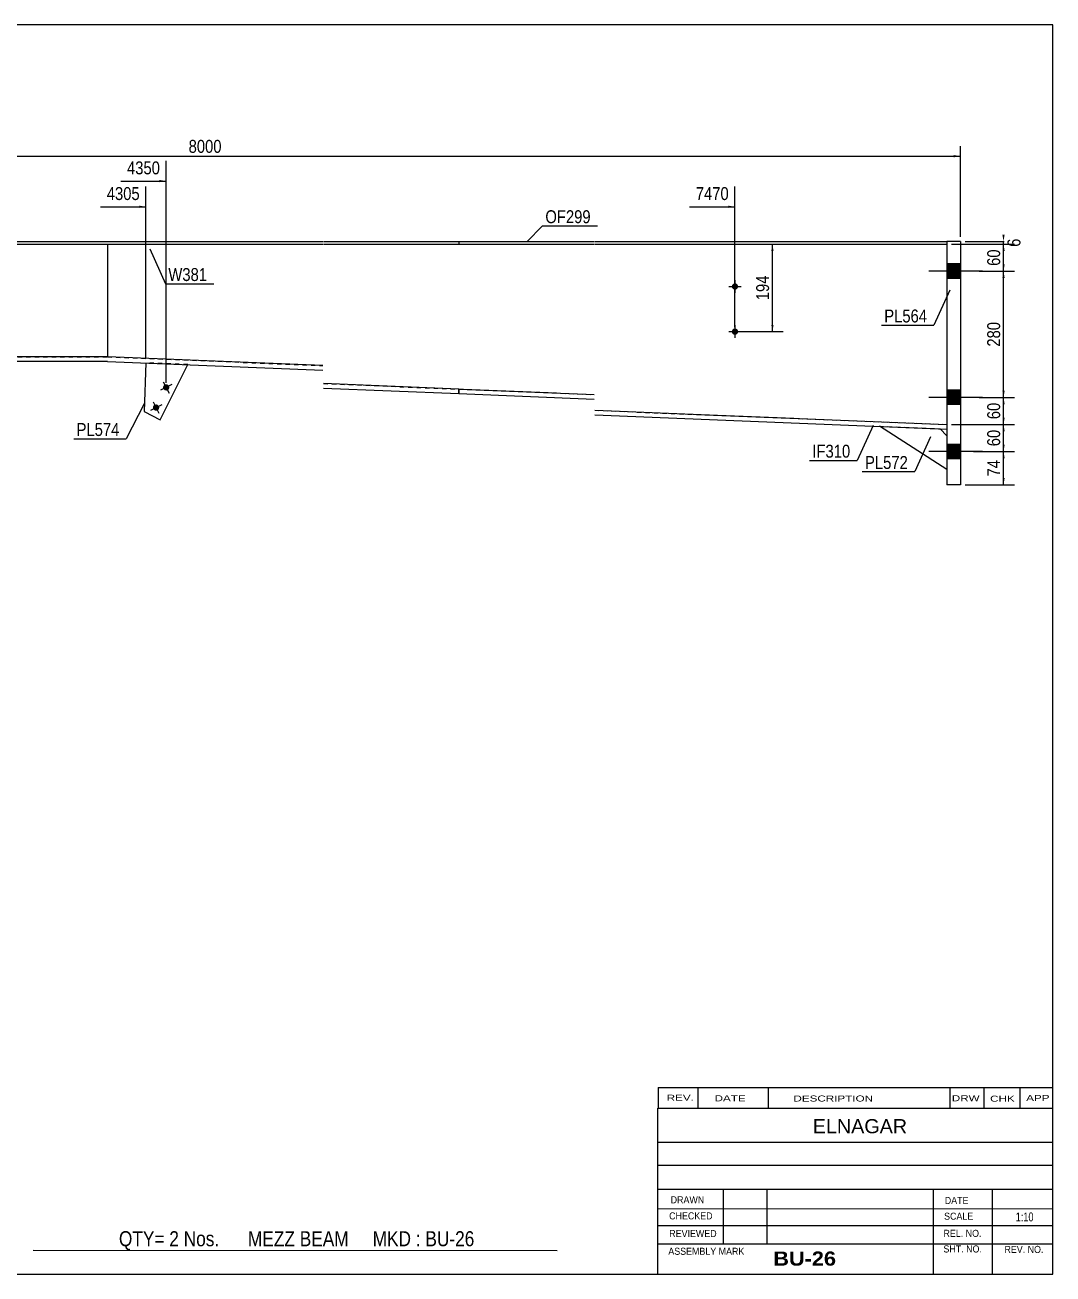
# Model space of a CAD drawing. Header units: millimetres. Extents: x -50 to 352, y -208 to 69.
# Drawn here: x 124.5 to 352.4, y -208.4 to 68.6 of the extents above; entities that cross this region are included whole.
import ezdxf

# ---------------------------------------------------------------- set-up
doc = ezdxf.new("R2010")
doc.units = ezdxf.units.MM
doc.linetypes.add('DXK_LINE_DOT1', pattern=[1.8814, 0.9407, -0.9407])
doc.styles.add('Arial', font='ARIAL.TTF', dxfattribs={"height": 0.2})
doc.styles.add('Arial Bold', font='ARIALBD.TTF', dxfattribs={"height": 0.2})
doc.styles.add('Arial Narrow', font='ARIALN.TTF', dxfattribs={"height": 0.2})

# ---------------------------------------------------------------- blocks, each defined once
blk = doc.blocks.new('Unknown-624483054-1715')
at = {"color": 5, "linetype": 'Continuous'}
for p, q in [((352.44, 68.6), (-47.56, 68.6)), ((-47.56, 68.6), (-47.56, -208.4)), ((352.44, -208.4), (352.44, 68.6)), ((-47.56, -208.4), (352.44, -208.4))]:
    blk.add_line(p, q, dxfattribs=at)
at = {"color": 174, "linetype": 'Continuous', "style": 'Arial'}
blk.add_text('Tekla structures', height=1.9102, rotation=90, dxfattribs=at).set_placement((-48.06, -207.9))
blk = doc.blocks.new('Part-624483054-2025 - 1214')
at = {"color": 2, "linetype": 'Continuous'}
for p, q in [((151.35, -6.34), (150.92, -17.14)), ((154.49, -18.93), (160.6, -6.72)), ((150.92, -17.14), (154.49, -18.93))]:
    blk.add_line(p, q, dxfattribs=at)
at = {"color": 7, "linetype": 'DXK_LINE_DOT1'}
blk.add_line((160.6, -6.72), (151.35, -6.34), dxfattribs=at)
blk = doc.blocks.new('Part-624483054-2035 - 1214')
at = {"color": 2, "linetype": 'Continuous'}
for p, q in [((220.74, 20.6), (220.74, 20)), ((220.74, 20.6), (250.74, 20.6)), ((220.74, 20), (250.74, 20)), ((250.84, 20.6), (328.94, 20.6)), ((250.84, 20), (328.94, 20)), ((328.94, 20.6), (328.94, 20))]:
    blk.add_line(p, q, dxfattribs=at)
blk = doc.blocks.new('Bolt-624483054-2050 - 1214')
at = {"linetype": 'Continuous'}
blk.add_hatch(color=3, dxfattribs=at).paths.add_polyline_path([(153.92, -16.87, -1), (153.28, -15.62, -1)])
at = {"color": 3, "linetype": 'Continuous'}
for p, q in [((154.85, -15.62), (152.35, -16.88)), ((152.97, -15), (154.23, -17.5))]:
    blk.add_line(p, q, dxfattribs=at)
blk = doc.blocks.new('Part-624483054-2027 - 1214')
at = {"color": 2, "linetype": 'Continuous'}
for p, q in [((331.94, 20.6), (328.94, 20.6)), ((328.94, 20.6), (328.94, -33.4)), ((331.94, 20.6), (331.94, -33.4)), ((331.94, -33.4), (328.94, -33.4))]:
    blk.add_line(p, q, dxfattribs=at)
blk = doc.blocks.new('Part-624483054-2030 - 1214')
at = {"color": 2, "linetype": 'Continuous'}
for p, q in [((328.94, -30), (313.95, -20.4)), ((327.44, -20.94), (328.94, -22.5))]:
    blk.add_line(p, q, dxfattribs=at)
at = {"color": 7, "linetype": 'DXK_LINE_DOT1'}
for p, q in [((313.95, -20.4), (327.44, -20.94)), ((328.94, -22.5), (328.94, -30))]:
    blk.add_line(p, q, dxfattribs=at)
blk = doc.blocks.new('Part-624483054-2032 - 1214')
at = {"color": 2, "linetype": 'Continuous'}
for p, q in [((0, 20.6), (0, 20)), ((0, 20.6), (44.99, 20.6)), ((0, 20), (44.99, 20)), ((45.09, 20.6), (190.6, 20.6)), ((45.09, 20), (190.6, 20)), ((190.7, 20.6), (220.74, 20.6)), ((190.7, 20), (220.74, 20)), ((220.74, 20.6), (220.74, 20))]:
    blk.add_line(p, q, dxfattribs=at)
blk = doc.blocks.new('Part-624483054-2037 - 1214')
at = {"color": 2, "linetype": 'Continuous'}
blk.add_line((142.84, 20), (142.84, -5), dxfattribs=at)
at = {"color": 7, "linetype": 'DXK_LINE_DOT1'}
for p, q in [((142.84, 20), (190.6, 20)), ((190.7, 20), (250.74, 20)), ((250.84, 20), (328.94, 20)), ((328.94, 20), (328.94, -20)), ((142.84, -5), (190.6, -6.93)), ((190.7, -10.93), (250.74, -13.35)), ((250.84, -16.85), (328.94, -20))]:
    blk.add_line(p, q, dxfattribs=at)
blk = doc.blocks.new('Part-624483054-2038 - 1214')
at = {"color": 2, "linetype": 'Continuous'}
for p, q in [((92.84, 20), (92.84, -5)), ((142.84, 20), (142.84, -5))]:
    blk.add_line(p, q, dxfattribs=at)
at = {"color": 7, "linetype": 'DXK_LINE_DOT1'}
for p, q in [((92.84, 20), (142.84, 20)), ((92.84, -5), (142.84, -5))]:
    blk.add_line(p, q, dxfattribs=at)
blk = doc.blocks.new('Part-624483054-2039 - 1214')
at = {"color": 2, "linetype": 'Continuous'}
for p, q in [((220.74, -12.14), (220.7, -13.14)), ((220.7, -13.14), (250.74, -14.35)), ((220.74, -12.14), (250.74, -13.35)), ((250.84, -16.85), (328.94, -20)), ((250.84, -17.85), (328.89, -21)), ((328.94, -20), (328.89, -21))]:
    blk.add_line(p, q, dxfattribs=at)
blk = doc.blocks.new('Part-624483054-2046 - 1214')
at = {"color": 2, "linetype": 'Continuous'}
for p, q in [((92.84, -5), (45.09, -6.93)), ((142.84, -5), (92.84, -5)), ((190.6, -6.93), (142.84, -5)), ((92.86, -6), (45.09, -7.93)), ((142.82, -6), (92.86, -6)), ((142.82, -6), (190.6, -7.93)), ((220.74, -12.14), (190.7, -10.93)), ((190.7, -11.93), (220.7, -13.14)), ((220.7, -13.14), (220.74, -12.14)), ((44.99, -18.19), (0, -20)), ((44.99, -19.19), (0.04, -21)), ((0.04, -21), (0, -20))]:
    blk.add_line(p, q, dxfattribs=at)
blk = doc.blocks.new('Bolt-624483054-2051 - 1214')
at = {"linetype": 'Continuous'}
blk.add_hatch(color=3, dxfattribs=at).paths.add_polyline_path([(156.15, -12.4, -1), (155.52, -11.15, -1)])
at = {"color": 3, "linetype": 'Continuous'}
for p, q in [((155.2, -10.53), (156.47, -13.03)), ((157.08, -11.14), (154.59, -12.41))]:
    blk.add_line(p, q, dxfattribs=at)
blk = doc.blocks.new('Bolt-624483054-2054 - 1214')
at = {"linetype": 'Continuous'}
for points in [[(328.94, 15.6), (328.94, 12.4), (331.94, 12.4), (331.94, 15.6)], [(328.94, 15.6), (328.94, 12.4), (331.94, 12.4), (331.94, 15.6)], [(328.94, -12.4), (328.94, -15.6), (331.94, -15.6), (331.94, -12.4)], [(328.94, -12.4), (328.94, -15.6), (331.94, -15.6), (331.94, -12.4)], [(328.94, -24.4), (328.94, -27.6), (331.94, -27.6), (331.94, -24.4)], [(328.94, -24.4), (328.94, -27.6), (331.94, -27.6), (331.94, -24.4)]]:
    blk.add_hatch(color=3, dxfattribs=at).paths.add_polyline_path(points)
at = {"color": 3, "linetype": 'Continuous'}
for p, q in [((336.84, 14), (324.94, 14)), ((336.84, 14), (324.94, 14)), ((331.94, 15.6), (328.94, 15.6)), ((331.94, 15.6), (328.94, 15.6)), ((331.94, 12.4), (328.94, 12.4)), ((331.94, 12.4), (328.94, 12.4)), ((331.94, -12.4), (328.94, -12.4)), ((331.94, -12.4), (328.94, -12.4)), ((336.84, -14), (324.94, -14)), ((336.84, -14), (324.94, -14)), ((331.94, -15.6), (328.94, -15.6)), ((331.94, -15.6), (328.94, -15.6)), ((331.94, -24.4), (328.94, -24.4)), ((331.94, -24.4), (328.94, -24.4)), ((336.84, -26), (324.94, -26)), ((336.84, -26), (324.94, -26)), ((331.94, -27.6), (328.94, -27.6)), ((331.94, -27.6), (328.94, -27.6))]:
    blk.add_line(p, q, dxfattribs=at)
blk = doc.blocks.new('Bolt-624483054-2057 - 1214')
at = {"linetype": 'Continuous'}
for points in [[(281.94, 11.3), (282.08, 11.29), (282.22, 11.24), (282.35, 11.17), (282.46, 11.07), (282.54, 10.95), (282.6, 10.82), (282.63, 10.67), (282.63, 10.53), (282.6, 10.39), (282.54, 10.25), (282.46, 10.13), (282.35, 10.04), (282.22, 9.96), (282.08, 9.92), (281.94, 9.9), (281.79, 9.92), (281.65, 9.96), (281.52, 10.04), (281.42, 10.13), (281.33, 10.25), (281.27, 10.39), (281.24, 10.53), (281.24, 10.67), (281.27, 10.82), (281.33, 10.95), (281.42, 11.07), (281.52, 11.17), (281.65, 11.24), (281.79, 11.29)], [(281.94, 1.3), (282.08, 1.29), (282.22, 1.24), (282.35, 1.17), (282.46, 1.07), (282.54, 0.95), (282.6, 0.82), (282.63, 0.67), (282.63, 0.53), (282.6, 0.39), (282.54, 0.25), (282.46, 0.13), (282.35, 0.04), (282.22, -0.04), (282.08, -0.08), (281.94, -0.1), (281.79, -0.08), (281.65, -0.04), (281.52, 0.04), (281.42, 0.13), (281.33, 0.25), (281.27, 0.39), (281.24, 0.53), (281.24, 0.67), (281.27, 0.82), (281.33, 0.95), (281.42, 1.07), (281.52, 1.17), (281.65, 1.24), (281.79, 1.29)]]:
    blk.add_hatch(color=3, dxfattribs=at).paths.add_polyline_path(points)
at = {"color": 3, "linetype": 'Continuous'}
for p, q in [((281.94, 12), (281.94, 9.2)), ((280.54, 10.6), (283.34, 10.6)), ((280.54, 0.6), (283.34, 0.6)), ((281.94, 2), (281.94, -0.8))]:
    blk.add_line(p, q, dxfattribs=at)
blk = doc.blocks.new('StraightDimension-624483054-2710 - 1214')
at = {"linetype": 'Continuous'}
for points in [[(341.72, 22.1), (341.47, 20.6), (341.22, 22.1)], [(341.22, 18.5), (341.47, 20), (341.72, 18.5)]]:
    blk.add_hatch(color=7, dxfattribs=at).paths.add_polyline_path(points)
at = {"color": 7, "linetype": 'Continuous'}
for p, q in [((329.94, 20), (343.72, 20)), ((332.94, 20.6), (343.72, 20.6)), ((341.47, 20), (341.47, 20.6))]:
    blk.add_line(p, q, dxfattribs=at)
at = {"color": 0}
blk.add_wipeout([(345.82, 21.81), (341.62, 21.81), (341.62, 18.79), (345.82, 18.79)], dxfattribs=at)
at = {"color": 3, "style": 'Arial Narrow'}
blk.add_text('6', height=2.86, rotation=90.0002, dxfattribs=at).set_placement((345.22, 19.39))
blk = doc.blocks.new('StraightDimension-624483054-3131 - 1214')
at = {"linetype": 'Continuous'}
blk.add_hatch(color=7, dxfattribs=at).paths.add_polyline_path([(154.33, 34.23), (155.83, 33.98), (154.33, 33.73)])
at = {"color": 7, "linetype": 'Continuous'}
for p, q in [((155.83, -10.78), (155.83, 38.48)), ((145.77, 33.98), (155.83, 33.98))]:
    blk.add_line(p, q, dxfattribs=at)
at = {"color": 0}
blk.add_wipeout([(155.06, 34.88), (155.06, 39.08), (146.55, 39.08), (146.55, 34.88)], dxfattribs=at)
at = {"color": 3, "style": 'Arial Narrow'}
blk.add_text('4350', height=2.863, dxfattribs=at).set_placement((147.15, 35.48))
blk = doc.blocks.new('StraightDimension-624483054-3132 - 1214')
at = {"linetype": 'Continuous'}
blk.add_hatch(color=7, dxfattribs=at).paths.add_polyline_path([(149.85, 28.53), (151.35, 28.28), (149.85, 28.03)])
at = {"color": 7, "linetype": 'Continuous'}
for p, q in [((151.35, -5.34), (151.35, 32.78)), ((141.29, 28.28), (151.35, 28.28))]:
    blk.add_line(p, q, dxfattribs=at)
at = {"color": 0}
blk.add_wipeout([(150.58, 29.18), (150.58, 33.38), (142.06, 33.38), (142.06, 29.18)], dxfattribs=at)
at = {"color": 3, "style": 'Arial Narrow'}
blk.add_text('4305', height=2.863, dxfattribs=at).set_placement((142.66, 29.78))
blk = doc.blocks.new('StraightDimension-624483054-2711 - 1214')
at = {"linetype": 'Continuous'}
for points in [[(341.22, 18.5), (341.47, 20), (341.72, 18.5)], [(341.72, 15.5), (341.47, 14), (341.22, 15.5)]]:
    blk.add_hatch(color=7, dxfattribs=at).paths.add_polyline_path(points)
at = {"color": 7, "linetype": 'Continuous'}
for p, q in [((329.94, 20), (343.87, 20)), ((341.47, 14), (341.47, 20)), ((336.11, 14), (343.87, 14))]:
    blk.add_line(p, q, dxfattribs=at)
at = {"color": 0}
blk.add_wipeout([(341.32, 19.43), (337.12, 19.43), (337.12, 14.57), (341.32, 14.57)], dxfattribs=at)
at = {"color": 3, "style": 'Arial Narrow'}
blk.add_text('60', height=2.863, rotation=90.0002, dxfattribs=at).set_placement((340.72, 15.17))
blk = doc.blocks.new('StraightDimension-624483054-2714 - 1214')
at = {"linetype": 'Continuous'}
for points in [[(341.22, -21.5), (341.47, -20), (341.72, -21.5)], [(341.72, -24.5), (341.47, -26), (341.22, -24.5)]]:
    blk.add_hatch(color=7, dxfattribs=at).paths.add_polyline_path(points)
at = {"color": 7, "linetype": 'Continuous'}
for p, q in [((329.94, -20), (343.87, -20)), ((341.47, -26), (341.47, -20)), ((334.78, -26), (343.87, -26))]:
    blk.add_line(p, q, dxfattribs=at)
at = {"color": 0}
blk.add_wipeout([(341.32, -20.57), (337.12, -20.57), (337.12, -25.43), (341.32, -25.43)], dxfattribs=at)
at = {"color": 3, "style": 'Arial Narrow'}
blk.add_text('60', height=2.863, rotation=90.0002, dxfattribs=at).set_placement((340.72, -24.83))
blk = doc.blocks.new('StraightDimension-624483054-3130 - 1214')
at = {"linetype": 'Continuous'}
blk.add_hatch(color=7, dxfattribs=at).paths.add_polyline_path([(280.44, 28.53), (281.94, 28.28), (280.44, 28.03)])
at = {"color": 7, "linetype": 'Continuous'}
for p, q in [((281.94, 1.6), (281.94, 32.78)), ((271.87, 28.28), (281.94, 28.28))]:
    blk.add_line(p, q, dxfattribs=at)
at = {"color": 0}
blk.add_wipeout([(281.16, 29.18), (281.16, 33.38), (272.65, 33.38), (272.65, 29.18)], dxfattribs=at)
at = {"color": 3, "style": 'Arial Narrow'}
blk.add_text('7470', height=2.863, dxfattribs=at).set_placement((273.25, 29.78))
blk = doc.blocks.new('StraightDimension-624483054-2712 - 1214')
at = {"linetype": 'Continuous'}
for points in [[(341.22, 12.5), (341.47, 14), (341.72, 12.5)], [(341.72, -12.5), (341.47, -14), (341.22, -12.5)]]:
    blk.add_hatch(color=7, dxfattribs=at).paths.add_polyline_path(points)
at = {"color": 7, "linetype": 'Continuous'}
for p, q in [((336.11, 14), (343.87, 14)), ((341.47, -14), (341.47, 14)), ((336.11, -14), (343.87, -14))]:
    blk.add_line(p, q, dxfattribs=at)
at = {"color": 0}
blk.add_wipeout([(341.32, 3.34), (337.12, 3.34), (337.12, -3.34), (341.32, -3.34)], dxfattribs=at)
at = {"color": 3, "style": 'Arial Narrow'}
blk.add_text('280', height=2.863, rotation=90.0002, dxfattribs=at).set_placement((340.72, -2.74))
blk = doc.blocks.new('StraightDimension-624483054-2644 - 1214')
at = {"linetype": 'Continuous'}
for points in [[(289.99, 18.5), (290.24, 20), (290.49, 18.5)], [(290.49, 2.1), (290.24, 0.6), (289.99, 2.1)]]:
    blk.add_hatch(color=7, dxfattribs=at).paths.add_polyline_path(points)
at = {"color": 7, "linetype": 'Continuous'}
for p, q in [((282.94, 20), (292.64, 20)), ((290.24, 0.6), (290.24, 20)), ((282.94, 0.6), (292.64, 0.6))]:
    blk.add_line(p, q, dxfattribs=at)
at = {"color": 0}
blk.add_wipeout([(290.09, 13.64), (285.89, 13.64), (285.89, 6.96), (290.09, 6.96)], dxfattribs=at)
at = {"color": 3, "style": 'Arial Narrow'}
blk.add_text('194', height=2.863, rotation=90.0002, dxfattribs=at).set_placement((289.49, 7.56))
blk = doc.blocks.new('StraightDimension-624483054-2713 - 1214')
at = {"linetype": 'Continuous'}
for points in [[(341.22, -15.5), (341.47, -14), (341.72, -15.5)], [(341.72, -18.5), (341.47, -20), (341.22, -18.5)]]:
    blk.add_hatch(color=7, dxfattribs=at).paths.add_polyline_path(points)
at = {"color": 7, "linetype": 'Continuous'}
for p, q in [((336.11, -14), (343.87, -14)), ((341.47, -20), (341.47, -14)), ((329.94, -20), (343.87, -20))]:
    blk.add_line(p, q, dxfattribs=at)
at = {"color": 0}
blk.add_wipeout([(341.32, -14.57), (337.12, -14.57), (337.12, -19.43), (341.32, -19.43)], dxfattribs=at)
at = {"color": 3, "style": 'Arial Narrow'}
blk.add_text('60', height=2.863, rotation=90.0002, dxfattribs=at).set_placement((340.72, -18.83))
blk = doc.blocks.new('StraightDimension-624483054-2715 - 1214')
at = {"linetype": 'Continuous'}
for points in [[(341.22, -27.5), (341.47, -26), (341.72, -27.5)], [(341.72, -31.9), (341.47, -33.4), (341.22, -31.9)]]:
    blk.add_hatch(color=7, dxfattribs=at).paths.add_polyline_path(points)
at = {"color": 7, "linetype": 'Continuous'}
for p, q in [((334.78, -26), (343.87, -26)), ((341.47, -33.4), (341.47, -26)), ((332.94, -33.4), (343.87, -33.4))]:
    blk.add_line(p, q, dxfattribs=at)
at = {"color": 0}
blk.add_wipeout([(341.32, -27.27), (337.12, -27.27), (337.12, -32.13), (341.32, -32.13)], dxfattribs=at)
at = {"color": 3, "style": 'Arial Narrow'}
blk.add_text('74', height=2.863, rotation=90.0002, dxfattribs=at).set_placement((340.72, -31.53))
blk = doc.blocks.new('StraightDimension-624483054-3251 - 1214')
at = {"linetype": 'Continuous'}
for points in [[(-1.5, 39.25), (-3, 39.5), (-1.5, 39.75)], [(330.44, 39.75), (331.94, 39.5), (330.44, 39.25)]]:
    blk.add_hatch(color=7, dxfattribs=at).paths.add_polyline_path(points)
at = {"color": 7, "linetype": 'Continuous'}
for p, q in [((-3, 21.6), (-3, 41.75)), ((331.94, 21.6), (331.94, 41.75)), ((-3, 39.5), (331.94, 39.5))]:
    blk.add_line(p, q, dxfattribs=at)
at = {"color": 0}
blk.add_wipeout([(168.72, 39.65), (168.72, 43.85), (160.21, 43.85), (160.21, 39.65)], dxfattribs=at)
at = {"color": 3, "style": 'Arial Narrow'}
blk.add_text('8000', height=2.863, dxfattribs=at).set_placement((160.81, 40.25))
blk = doc.blocks.new('CBS_CALLOFF-624483054-3507')
at = {"color": 7, "linetype": 'Continuous'}
blk.add_line((126.32, -203.13), (242.55, -203.15), dxfattribs=at)
at = {"color": 3, "linetype": 'Continuous', "style": 'Arial Narrow'}
blk.add_text('QTY= 2 Nos.      MEZZ BEAM     MKD : BU-26', height=3.3405, dxfattribs=at).set_placement((145.36, -202.24))
blk = doc.blocks.new('CBS_NAME_BLOG-624483054-3508')
at = {"color": 7, "linetype": 'Continuous'}
for p, q in [((264.85, -171.65), (352.37, -171.65)), ((264.85, -208.36), (264.85, -171.65)), ((264.85, -179.18), (352.37, -179.18)), ((264.93, -184.24), (352.44, -184.24)), ((264.85, -189.61), (352.37, -189.61)), ((279.38, -201.72), (279.38, -189.62)), ((289.06, -201.69), (289.06, -189.62)), ((325.98, -208.36), (325.98, -189.63)), ((339.03, -208.36), (339.03, -189.61)), ((264.86, -193.91), (352.44, -193.89)), ((264.85, -197.66), (352.37, -197.66)), ((264.85, -201.7), (352.37, -201.7)), ((264.85, -208.4), (352.44, -208.4))]:
    blk.add_line(p, q, dxfattribs=at)
at = {"color": 3, "linetype": 'Continuous', "style": 'Arial'}
blk.add_text('ELNAGAR', height=3.133, dxfattribs=at).set_placement((299.18, -177.18))
at = {"color": 3, "linetype": 'Continuous'}
for s, height, style, width, p in [('DRAWN', 1.566, 'Arial', 0.9, (267.68, -192.72)), ('DATE', 1.566, 'Arial', 0.9, (328.45, -192.88)), ('CHECKED', 1.566, 'Arial', 0.9, (267.34, -196.29)), ('SCALE', 1.566, 'Arial', 0.9, (328.3, -196.36)), ('1:10', 1.957, 'Arial Narrow', 0.9, (344.19, -196.72)), ('REVIEWED', 1.566, 'Arial', 0.9, (267.37, -200.21)), ('REL. NO.', 1.566, 'Arial', 0.9, (328.16, -200.16)), ('SHT. NO.', 1.566, 'Arial', 0.9, (328.15, -203.62)), ('REV. NO.', 1.566, 'Arial', 0.9, (341.68, -203.72)), ('ASSEMBLY MARK', 1.5663, 'Arial', 0.9, (267.16, -204.14)), ('BU-26', 3.131, 'Arial Bold', 1.1, (290.43, -206.54))]:
    blk.add_text(s, height=height, dxfattribs=dict(at, style=style, width=width)).set_placement(p)
blk = doc.blocks.new('CBS_REVISION-624483054-3509')
at = {"color": 7, "linetype": 'Continuous'}
for p, q in [((264.94, -167.02), (352.44, -167.02)), ((264.94, -167.02), (264.94, -171.65)), ((273.73, -167.02), (273.73, -171.65)), ((289.33, -167.02), (289.33, -171.59)), ((329.58, -167.02), (329.58, -171.65)), ((337.13, -167.02), (337.13, -171.65)), ((345.07, -167.02), (345.07, -171.65)), ((264.94, -171.65), (352.44, -171.65))]:
    blk.add_line(p, q, dxfattribs=at)
at = {"color": 7, "style": 'Arial Narrow', "width": 1.7}
for s, height, p in [('REV.', 1.326, (266.8, -169.97)), ('DATE', 1.326, (277.42, -170.09)), ('DESCRIPTION', 1.3257, (294.9, -170.14)), ('DRW', 1.326, (330.01, -170.08)), ('CHK', 1.326, (338.5, -170.17)), ('APP', 1.326, (346.5, -170.02))]:
    blk.add_text(s, height=height, dxfattribs=at).set_placement(p)
blk = doc.blocks.new('Mark-624483054-2073 - 1214')
at = {"color": 7, "linetype": 'Continuous'}
blk.add_line((325.31, -22.73), (321.78, -30.46), dxfattribs=at)
at = {"color": 0}
blk.add_wipeout([(320.28, -29.86), (320.28, -26.86), (310.77, -26.86), (310.77, -29.86)], dxfattribs=at)
blk.add_wipeout([(320.28, -29.86), (320.28, -26.86), (310.77, -26.86), (310.77, -29.86)], dxfattribs=at)
at = {"color": 7, "linetype": 'Continuous'}
blk.add_line((310.17, -30.46), (321.78, -30.46), dxfattribs=at)
at = {"color": 3, "style": 'Arial Narrow'}
blk.add_text('PL572', height=2.863, dxfattribs=at).set_placement((310.77, -29.86))
blk = doc.blocks.new('Mark-624483054-2064 - 1214')
at = {"color": 7, "linetype": 'Continuous'}
blk.add_line((150.98, -15.43), (146.97, -23.15), dxfattribs=at)
at = {"color": 0}
blk.add_wipeout([(145.47, -22.55), (145.47, -19.55), (135.97, -19.55), (135.97, -22.55)], dxfattribs=at)
blk.add_wipeout([(145.47, -22.55), (145.47, -19.55), (135.97, -19.55), (135.97, -22.55)], dxfattribs=at)
at = {"color": 7, "linetype": 'Continuous'}
blk.add_line((135.37, -23.15), (146.97, -23.15), dxfattribs=at)
at = {"color": 3, "style": 'Arial Narrow'}
blk.add_text('PL574', height=2.863, dxfattribs=at).set_placement((135.97, -22.55))
blk = doc.blocks.new('Mark-624483054-2070 - 1214')
at = {"color": 7, "linetype": 'Continuous'}
blk.add_line((329.56, 9.77), (326.03, 2.04), dxfattribs=at)
at = {"color": 0}
blk.add_wipeout([(324.53, 2.64), (324.53, 5.64), (315.03, 5.64), (315.03, 2.64)], dxfattribs=at)
blk.add_wipeout([(324.53, 2.64), (324.53, 5.64), (315.03, 5.64), (315.03, 2.64)], dxfattribs=at)
at = {"color": 7, "linetype": 'Continuous'}
blk.add_line((314.43, 2.04), (326.03, 2.04), dxfattribs=at)
at = {"color": 3, "style": 'Arial Narrow'}
blk.add_text('PL564', height=2.863, dxfattribs=at).set_placement((315.03, 2.64))
blk = doc.blocks.new('Mark-624483054-2079 - 1214')
at = {"color": 0}
blk.add_wipeout([(249.95, 24.65), (249.95, 27.65), (239.9, 27.65), (239.9, 24.65)], dxfattribs=at)
blk.add_wipeout([(249.95, 24.65), (249.95, 27.65), (239.9, 27.65), (239.9, 24.65)], dxfattribs=at)
at = {"color": 7, "linetype": 'Continuous'}
for p, q in [((235.76, 20.51), (239.3, 24.05)), ((239.3, 24.05), (251.45, 24.05))]:
    blk.add_line(p, q, dxfattribs=at)
at = {"color": 3, "style": 'Arial Narrow'}
blk.add_text('OF299', height=2.863, dxfattribs=at).set_placement((239.9, 24.65))
blk = doc.blocks.new('Mark-624483054-2082 - 1214')
at = {"color": 0}
blk.add_wipeout([(164.9, 11.82), (164.9, 14.82), (156.32, 14.82), (156.32, 11.82)], dxfattribs=at)
blk.add_wipeout([(164.9, 11.82), (164.9, 14.82), (156.32, 14.82), (156.32, 11.82)], dxfattribs=at)
at = {"color": 7, "linetype": 'Continuous'}
for p, q in [((152.18, 18.95), (155.72, 11.22)), ((155.72, 11.22), (166.4, 11.22))]:
    blk.add_line(p, q, dxfattribs=at)
at = {"color": 3, "style": 'Arial Narrow'}
blk.add_text('W381', height=2.863, dxfattribs=at).set_placement((156.32, 11.82))
blk = doc.blocks.new('Mark-624483054-2088 - 1214')
at = {"color": 7, "linetype": 'Continuous'}
blk.add_line((312.54, -20.22), (309, -27.95), dxfattribs=at)
at = {"color": 0}
blk.add_wipeout([(307.5, -27.35), (307.5, -24.35), (299.09, -24.35), (299.09, -27.35)], dxfattribs=at)
blk.add_wipeout([(307.5, -27.35), (307.5, -24.35), (299.09, -24.35), (299.09, -27.35)], dxfattribs=at)
at = {"color": 7, "linetype": 'Continuous'}
blk.add_line((298.49, -27.95), (309, -27.95), dxfattribs=at)
at = {"color": 3, "style": 'Arial Narrow'}
blk.add_text('IF310', height=2.863, dxfattribs=at).set_placement((299.09, -27.35))

msp = doc.modelspace()

# ---------------------------------------------------------------- block references
for name in ['Unknown-624483054-1715', 'Part-624483054-2032 - 1214', 'Part-624483054-2038 - 1214', 'Part-624483054-2037 - 1214', 'Part-624483054-2035 - 1214', 'Part-624483054-2027 - 1214', 'Bolt-624483054-2054 - 1214', 'Bolt-624483054-2057 - 1214', 'Part-624483054-2046 - 1214', 'Part-624483054-2025 - 1214', 'Bolt-624483054-2051 - 1214', 'Part-624483054-2039 - 1214', 'Bolt-624483054-2050 - 1214', 'Part-624483054-2030 - 1214', 'CBS_REVISION-624483054-3509', 'CBS_NAME_BLOG-624483054-3508', 'CBS_CALLOFF-624483054-3507']:
    msp.add_blockref(name, (0, 0))

# ---------------------------------------------------------------- next in the draw order: block references
for name in ['StraightDimension-624483054-3131 - 1214', 'StraightDimension-624483054-3130 - 1214', 'StraightDimension-624483054-2710 - 1214', 'Mark-624483054-2070 - 1214', 'Mark-624483054-2064 - 1214', 'StraightDimension-624483054-2714 - 1214', 'Mark-624483054-2073 - 1214']:
    msp.add_blockref(name, (0, 0))

# ---------------------------------------------------------------- next in the draw order: block references
for name in ['StraightDimension-624483054-3132 - 1214', 'StraightDimension-624483054-2644 - 1214', 'StraightDimension-624483054-2711 - 1214', 'Mark-624483054-2088 - 1214', 'StraightDimension-624483054-2715 - 1214']:
    msp.add_blockref(name, (0, 0))

# ---------------------------------------------------------------- next in the draw order: block references
for name in ['StraightDimension-624483054-3251 - 1214', 'Mark-624483054-2082 - 1214', 'StraightDimension-624483054-2712 - 1214']:
    msp.add_blockref(name, (0, 0))

# ---------------------------------------------------------------- next in the draw order: block references
for name in ['Mark-624483054-2079 - 1214', 'StraightDimension-624483054-2713 - 1214']:
    msp.add_blockref(name, (0, 0))

doc.saveas('drawing.dxf')
